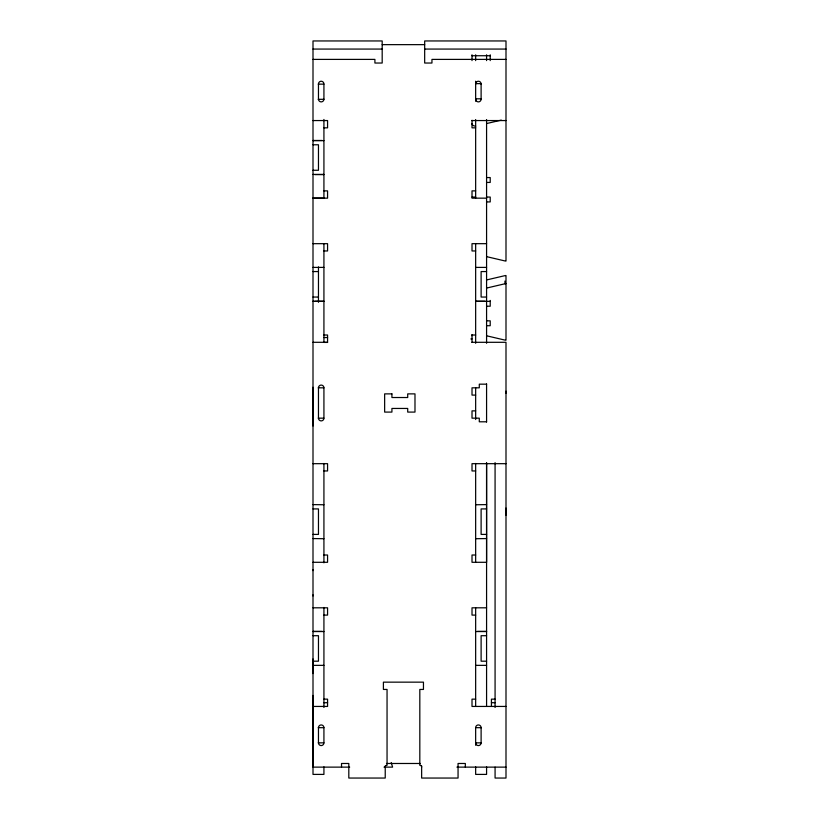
<?xml version="1.0" encoding="UTF-8"?>
<svg xmlns="http://www.w3.org/2000/svg" width="819" height="819" viewBox="0 0 819 819"><rect width="100%" height="100%" fill="white"/><g stroke="black" fill="none" stroke-linecap="round" stroke-linejoin="round"><path stroke-width="1.23" d="M313.001 695.423L313.001 767.127L349.682 767.127M313.001 673.576L313.001 659.008M313.001 595.945L313.001 594.901M313.001 425.972L313.001 387.264M486.578 462.643L486.578 562.295L472.01 562.295L472.01 555.016L475.655 555.016M505.999 515.182L505.999 508.077M505.999 393.192L505.999 391.154M486.64 123.546L501.289 120.117M486.64 279.934L504.954 275.645A3.645 2.437 0 0 1 505.999 275.542L505.999 340.192A3.645 2.437 0 0 1 504.954 340.1L486.64 335.8M486.64 288.053L504.954 283.763A3.634 2.437 0 0 1 505.999 283.661M382.186 44.646L424.672 44.646M313.001 49.068L382.186 49.068M424.672 49.068L505.999 49.068M472.01 55.733L490.212 55.733M313.001 59.398L374.907 59.398L374.907 63.032L382.186 63.032L382.186 40.95L313.001 40.95L313.001 774.405L323.925 774.405L323.925 766.86M505.999 59.398L431.951 59.398L431.951 63.032L424.672 63.032L424.672 40.95L505.999 40.95L505.999 261.046A3.645 2.437 0 0 1 504.954 260.944L486.64 256.654M475.655 83.64L481.347 83.64M318.233 84.142L323.925 84.142M475.655 98.812L481.347 98.812M318.233 99.314L323.925 99.314L323.925 83.978A2.733 2.733 0 0 0 321.191 81.245A2.733 2.733 0 0 0 318.468 83.978L318.468 99.314M313.001 120.557L327.569 120.557L327.569 127.836L323.925 127.836M472.01 120.557L505.999 120.557M475.655 127.836L472.01 127.836L472.01 120.291M313.001 140.469L322.102 140.469M313.001 140.622L323.925 140.622M313.001 144.779L318.468 144.779L318.468 170.27L313.001 170.27M313.001 174.427L323.925 174.427M314.824 174.58L323.925 174.58M486.578 177.559L490.212 177.559L490.212 182.432L486.578 182.432M323.925 190.878L327.569 190.878L327.569 198.157L313.001 198.157L323.925 198.157L323.925 119.451M475.655 190.878L472.01 190.878L472.01 198.157L486.578 198.157M472.01 197.051L475.655 197.051M486.578 197.051L490.212 197.051L490.212 201.924L486.578 201.924M313.001 243.673L327.569 243.673L327.569 250.962L323.925 250.962M486.578 243.673L472.01 243.673L472.01 250.962L475.655 250.962M313.001 267.403L323.925 267.403M475.655 267.403L486.578 267.403M313.001 271.56L318.468 271.56M486.578 271.56L481.111 271.56L481.111 297.051L486.578 297.051M313.001 297.051L318.468 297.051M313.001 301.208L323.925 301.208M475.655 301.208L486.578 301.208M314.824 301.361L323.925 301.361M475.655 301.361L484.756 301.361M486.578 301.351L490.212 301.351M486.578 306.224L490.212 306.224L490.212 300.419M486.578 320.843L490.212 320.843L490.212 325.716L486.578 325.716M323.925 335.012L327.569 335.012L327.569 342.424L323.925 342.424L323.925 243.673M472.01 335.012L475.655 335.012M323.925 337.551L327.569 337.551M313.001 342.301L327.569 342.301M472.01 342.301L505.999 342.301L505.999 778.05L495.075 778.05L495.075 767.127M486.578 384.172L479.289 384.172L479.289 387.817L472.01 387.817L472.01 395.096L475.655 395.096M318.233 387.817L323.925 387.817L323.925 418.161A2.733 2.733 0 0 1 321.191 420.894A2.733 2.733 0 0 1 318.468 418.161L318.468 387.817A2.733 2.733 0 0 1 321.191 385.084A2.733 2.733 0 0 1 323.925 387.817M475.655 410.872L472.01 410.872L472.01 418.161L479.289 418.161L479.289 421.795L486.578 421.795M318.233 418.161L323.925 418.161M313.001 463.677L327.569 463.677L327.569 470.956L323.925 470.956M505.999 463.677L472.01 463.677L472.01 470.956L475.655 470.956M313.001 504.606L323.925 504.76M475.655 504.76L486.578 504.606M313.001 508.916L318.468 508.916L318.468 534.408L313.001 534.408M486.578 508.916L481.111 508.916L481.111 534.408L486.578 534.408M313.001 538.564L323.925 538.718M475.655 538.718L486.578 538.564M323.925 555.016L327.569 555.016L327.569 562.295L313.001 562.295M313.001 607.811L327.569 607.811L327.569 615.1L323.925 615.1M486.578 607.811L472.01 607.811L472.01 615.1L475.655 615.1M313.001 631.398L322.102 631.398M477.477 631.398L486.578 631.398M313.001 631.541L323.925 631.541M475.655 631.541L486.578 631.541M313.001 635.708L318.468 635.708L318.468 661.189L313.001 661.189M486.578 635.708L481.111 635.708L481.111 661.189L486.578 661.189M313.001 665.356L323.925 665.356M475.655 665.356L486.578 665.356M323.925 699.15L327.569 699.15L327.569 706.439L313.001 706.439M475.655 699.15L472.01 699.15L472.01 706.439L505.999 706.439M495.075 699.15L491.431 699.15L491.431 706.439M323.925 702.712L327.569 702.712M491.431 702.712L495.075 702.712M318.233 727.681L323.925 727.681L323.925 742.853A2.733 2.733 0 0 1 321.191 745.577A2.733 2.733 0 0 1 318.468 742.853L318.468 727.681A2.733 2.733 0 0 1 321.191 724.948A2.733 2.733 0 0 1 323.925 727.681M475.655 745.28L475.655 727.681L481.347 727.681M318.233 742.853L323.925 742.853M481.347 742.853L475.655 742.853A2.733 2.733 0 0 0 478.378 745.577A2.733 2.733 0 0 0 481.111 742.853L481.111 727.681A2.733 2.733 0 0 0 478.378 724.948A2.733 2.733 0 0 0 475.655 727.681M386.476 763.482L420.382 763.482M384.019 767.127L392.598 767.127L391.216 762.571M456.92 767.127L505.999 767.127M313.001 569.584L313.001 570.628M313.001 722.071L313.001 723.126M504.954 281.06L504.954 283.763M495.075 462.622L495.075 707.483M490.212 54.801L490.212 60.606M486.578 54.801L486.578 60.606M486.578 119.554L486.578 343.304M486.578 383.916L486.578 422.061M486.578 463.032L486.578 706.439M486.578 766.86L486.578 774.405L475.655 774.405L475.655 766.86M481.111 83.64L481.111 99.15A2.733 2.733 0 0 1 478.378 101.884A2.733 2.733 0 0 1 475.655 99.15M475.655 54.801L475.655 60.606M475.655 81.214L475.655 101.239M475.655 119.554L475.655 198.157M475.655 243.673L475.655 343.304M475.655 387.725L475.655 419.512M475.655 463.462L475.655 562.295M475.655 607.811L475.655 706.439M472.01 54.801L472.01 60.606M472.01 334.858L472.01 342.455M465.335 767.127L465.335 763.482L458.056 763.482L458.056 778.05L421.642 778.05L421.642 765.908M385.227 765.908L385.227 778.05L348.812 778.05L348.812 763.482L341.523 763.482L341.523 767.127M323.925 463.462L323.925 562.837M323.925 607.432L323.925 707.483M318.468 266.922L318.468 302.324M470.864 338.953A12.746 8.528 0 0 1 472.01 338.912M472.01 335.667A3.645 2.437 0 0 1 472.266 334.766M475.655 126.126A3.645 2.437 0 0 1 472.01 123.689M385.227 767.127A1.822 1.822 0 0 1 387.049 765.304L387.049 689.444L383.405 689.444L383.405 682.155L423.454 682.155L423.454 689.444L419.819 689.444L419.819 765.304A1.822 1.822 0 0 1 421.642 767.127M323.925 99.15A2.733 2.733 0 0 1 321.191 101.884A2.733 2.733 0 0 1 318.468 99.15M475.655 83.978A2.733 2.733 0 0 1 478.378 81.245A2.733 2.733 0 0 1 481.111 83.978M391.922 393.878L384.643 393.878L384.643 412.09L391.922 412.09L391.922 408.446L407.708 408.446L407.708 412.09L414.987 412.09L414.987 393.878L407.708 393.878L407.708 397.522L391.922 397.522L391.922 393.878"/></g></svg>
